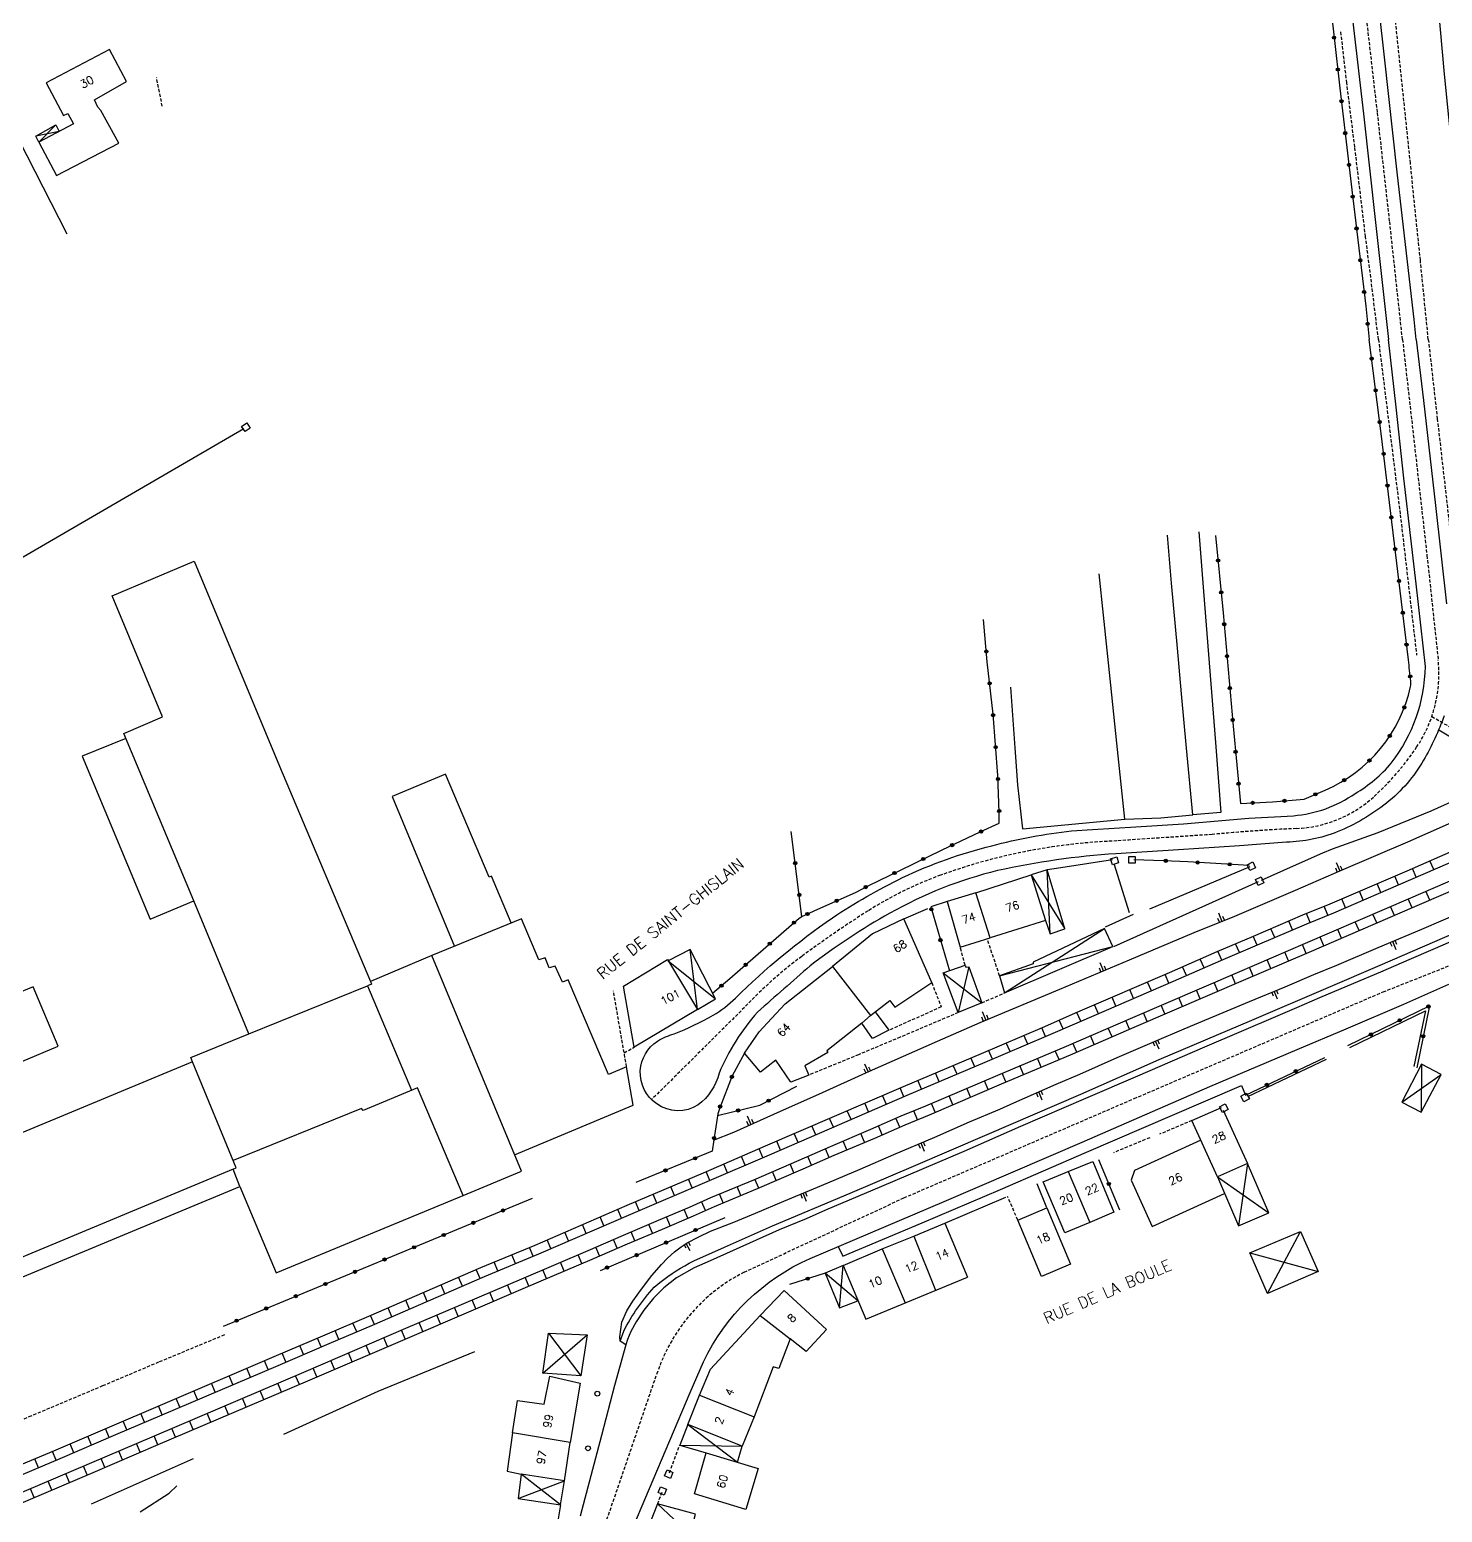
# Model space of a CAD drawing. Header units: millimetres. Extents: x 109000 to 110000, y 124999 to 126000.
# Drawn here: x 109647.5 to 109868.1, y 125316.8 to 125548.4 of the extents above; entities that cross this region are included whole.
import ezdxf
from ezdxf.enums import TextEntityAlignment as Align

# ---------------------------------------------------------------- set-up
doc = ezdxf.new("R2010")
doc.units = ezdxf.units.MM
doc.linetypes.add('DASHED', pattern=[0.75, 0.5, -0.25])
doc.layers.get('0').update_dxf_attribs({"linetype": 'CONTINUOUS'})
for name, color, linetype in [('W0001', 6, 'DASHED'), ('W0008', 7, 'CONTINUOUS'), ('W0100', 7, 'CONTINUOUS'), ('W0112', 1, 'DASHED'), ('W0211', 2, 'CONTINUOUS'), ('W0310', 3, 'CONTINUOUS'), ('W0322', 7, 'CONTINUOUS'), ('W0420', 7, 'CONTINUOUS'), ('W0700', 7, 'CONTINUOUS'), ('W0989', 7, 'CONTINUOUS'), ('W0991', 7, 'CONTINUOUS')]:
    doc.layers.add(name, color=color, linetype=linetype)
doc.styles.get("Standard").update_dxf_attribs({"font": 'romans.shx', "width": 0.85})

# ---------------------------------------------------------------- blocks, each defined once
blk = doc.blocks.new('t112o')
at = {"color": 0, "linetype": 'Continuous'}
for p, q in [((-0.5, 0.5), (0.5, 0.5)), ((-0.5, -0.5), (-0.5, 0.5)), ((0.5, 0.5), (0.5, -0.5)), ((0.5, -0.5), (-0.5, -0.5))]:
    blk.add_line(p, q, dxfattribs=at)
blk = doc.blocks.new('t322o')
at = {"color": 0, "linetype": 'Continuous'}
for radius in [0.25, 0.15]:
    blk.add_circle((0, 0), radius, dxfattribs=at)

msp = doc.modelspace()

# ---------------------------------------------------------------- linework, layer by layer
at = {"layer": 'W0001'}
for points in [[(109861.85, 125500), (109859.84, 125518.49), (109857.93, 125535.5), (109855.05, 125560.61), (109852.49, 125582.65), (109852.12, 125586.08), (109849.76, 125606.35), (109848.67, 125615.94), (109847.69, 125624.47), (109847.4, 125626.62), (109846.14, 125634.41), (109843.58, 125643.72), (109839.38, 125652.93), (109834.33, 125662.59)], [(109866.44, 125441.14), (109884.97, 125430.23)]]:
    msp.add_lwpolyline(points, dxfattribs=at)
for points in [[(109861.85, 125500), (109865.67, 125466.26), (109867.42, 125449.97, -0.176453), (109864.05, 125436.32, -0.06021), (109857.42, 125428.64, -0.175243), (109845.29, 125423.63, 0.012853), (109832.14, 125422.7, 0.000825), (109817.27, 125421.7, 0.036751), (109803.75, 125420.18, 0.040973), (109789.73, 125416.34, 0.054211), (109778.41, 125410.77, 0.018166), (109768.06, 125403.66, 0.044965), (109759.13, 125395.7), (109744.63, 125381.3)], [(109723.65, 125250), (109727.23, 125274.93), (109730.42, 125292.53), (109737.41, 125315.01), (109745.57, 125338.83, -0.195615), (109759.07, 125354.34), (109784.02, 125365.96), (109819.97, 125381.46), (109858.82, 125398.12), (109880.15, 125406.55), (109909.85, 125415.82), (109918.44, 125421.59, -0.06369), (109931.96, 125428.35, -0.022792), (109947.07, 125434.42, -0.063564), (109962.37, 125438.23, -0.045389), (109978.41, 125438.74, -0.034559), (109989.25, 125437.23), (110000, 125435.25)]]:
    msp.add_lwpolyline(points, format="xyb", dxfattribs=at)
at = {"layer": 'W0008'}
for points in [[(109864, 125500), (109863.69, 125503.11), (109861.08, 125525.66), (109858.98, 125544.53), (109855.56, 125575.26), (109852.16, 125605.76), (109850.44, 125621.55), (109849.6, 125627.26), (109849.06, 125630.82), (109848.24, 125635.45), (109847.68, 125638.15), (109846.91, 125641.96), (109846.29, 125644.4), (109845.36, 125647.56), (109844.51, 125649.82), (109843.35, 125652.38), (109842.06, 125655.01), (109841.26, 125657.01), (109841.01, 125658.05, -0.291508), (109843.19, 125663.44)], [(109829.16, 125655.55, -0.18115), (109834.65, 125653.64), (109835.3, 125652.7), (109837.04, 125649.71), (109838.37, 125647.24), (109839.94, 125644.26), (109841.26, 125641.39), (109841.98, 125639.56), (109843.27, 125636.09), (109843.96, 125633.31), (109844.56, 125630.65), (109845.13, 125626.99), (109845.51, 125624.2), (109846.49, 125615.69), (109847.57, 125606.1), (109849.94, 125585.84), (109850.3, 125582.41), (109852.86, 125560.36), (109855.74, 125535.25), (109857.65, 125518.25), (109859.69, 125500)], [(109868.36, 125441.25, -0.045201), (109865.14, 125434.3, -0.09454), (109859.36, 125427.61, -0.069512), (109851.65, 125423.09, -0.085873), (109843.76, 125421.5), (109836.42, 125420.92), (109826.87, 125420.32), (109817.12, 125419.69, 0.037794), (109798.61, 125417.06, 0.067967), (109781.82, 125410.4, 0.038405), (109769.39, 125402.18, 0.004075), (109761.16, 125394.96, 0.080461), (109755.15, 125385.43, -0.17436), (109751.88, 125380.47, -0.304248), (109745.44, 125380.63, -0.25921), (109742.85, 125385.8, -0.23744), (109745.55, 125390.44, -0.054189), (109748.14, 125391.59, 0.039199), (109754.22, 125394.46, 0.059945), (109757.73, 125397.15, -0.043598), (109772.86, 125409.7, -0.030231), (109783.8, 125415.98, -0.049875), (109797.73, 125420.94, -0.036693), (109810.19, 125423.25), (109813.46, 125423.46), (109820.21, 125423.89), (109827.67, 125424.37), (109837.84, 125425.24), (109844.81, 125425.63, 0.133157), (109854.47, 125429.11, 0.087091), (109860.1, 125433.85, 0.16277), (109865.42, 125448.93), (109863.98, 125461.86), (109862.07, 125478.35), (109860.84, 125489.42), (109859.69, 125500)], [(109740.59, 125342.99), (109739.7, 125343.59), (109740.27, 125345.13, -0.065952), (109745.03, 125352), (109745.93, 125352.73, -0.051384), (109751.2, 125356.11), (109756.02, 125358.25), (109763.51, 125361.57), (109775.63, 125366.71), (109785.5, 125370.92), (109797, 125375.85), (109811.62, 125382.15), (109823.88, 125387.54), (109838.33, 125393.72), (109850.24, 125398.78), (109858.38, 125402.27), (109877, 125410.38)], [(109741.12, 125313.05), (109750.65, 125335.55), (109752.72, 125340.37, -0.177758), (109769.36, 125356.5), (109790.32, 125365.4), (109811.86, 125374.66), (109831.79, 125383.34), (109845.41, 125389.12), (109853.03, 125392.37), (109862.05, 125396.2), (109869.09, 125399.31)]]:
    msp.add_lwpolyline(points, format="xyb", dxfattribs=at)
for points in [[(109864, 125500), (109865.11, 125490.49), (109866.98, 125474.09), (109868.71, 125458.73)], [(109867.51, 125439.06), (109878.48, 125432.42), (109878.04, 125431.85), (109874.91, 125430.27), (109870.91, 125428.44), (109866.27, 125426.33), (109857.98, 125422.96), (109850.86, 125420.43), (109849.35, 125419.77), (109844.79, 125417.74), (109839.77, 125415.52)], [(109838.02, 125417.63), (109822.36, 125411.04)], [(109869.34, 125405.94), (109866.61, 125404.73), (109862.82, 125403.12), (109858.4, 125401.21), (109854.19, 125399.45), (109848.89, 125397.19), (109845.32, 125395.65), (109842.38, 125394.37), (109830.96, 125389.51), (109820.49, 125384.96), (109812.36, 125381.45), (109802.22, 125377.12), (109793.35, 125373.19), (109780.53, 125367.71), (109771.78, 125364.04), (109768.77, 125362.69), (109764.55, 125360.94), (109753.74, 125356.14), (109751.27, 125355.03), (109748.52, 125353.49), (109746.54, 125351.91), (109744.94, 125350.28), (109743.41, 125348.4), (109742.22, 125346.59), (109741.4, 125345.09), (109740.87, 125343.84), (109740.59, 125342.99), (109738.84, 125336.66), (109736.82, 125328.87), (109735.12, 125322.54), (109733.45, 125316.23)], [(109773.76, 125358.37), (109774.49, 125356.87), (109786.88, 125362.05), (109799.07, 125367.27), (109812.51, 125373.07), (109825.95, 125378.85), (109836.71, 125383.51), (109837.35, 125382.01)]]:
    msp.add_lwpolyline(points, dxfattribs=at)
at = {"layer": 'W0100'}
for points in [[(109660.01, 125545.29), (109650.13, 125540.09), (109652.79, 125534.95), (109653.5, 125535.3), (109654.39, 125533.65), (109648.95, 125530.81), (109651.73, 125525.61), (109661.43, 125530.63), (109658.65, 125535.77), (109658.18, 125536.25), (109657.64, 125537.43), (109662.67, 125540.27), (109660.01, 125545.29)], [(109648.95, 125530.81), (109648.49, 125531.76), (109651.59, 125533.49), (109652.13, 125532.47), (109648.49, 125531.76)], [(109651.59, 125533.49), (109648.95, 125530.81)], [(109681.74, 125391.59), (109673.17, 125412.33), (109662.24, 125438.48), (109668.26, 125441.06), (109660.4, 125459.96), (109673.23, 125465.39), (109686.55, 125433.35), (109700.72, 125399.74)], [(109662.56, 125437.71), (109655.72, 125434.93), (109666.33, 125409.49), (109673.16, 125412.35)], [(109722.72, 125408.88), (109719.64, 125416.2), (109719.26, 125416.04), (109712.43, 125432.11), (109704.14, 125428.65), (109713.86, 125405.23)], [(109795.24, 125413.61), (109803.87, 125416.41), (109806.14, 125409.28), (109797.46, 125406.58)], [(109806.14, 125409.28), (109806.83, 125407.21), (109809.15, 125407.95), (109806.4, 125417.2), (109803.87, 125416.41), (109809.15, 125407.95)], [(109806.83, 125407.21), (109806.4, 125417.2)], [(109790.75, 125412.23), (109792.81, 125405.1), (109797.46, 125406.58), (109795.24, 125413.61), (109790.75, 125412.23)], [(109723.23, 125372.7), (109741.76, 125380.44), (109740.72, 125386.42), (109737.91, 125385.23), (109731.6, 125400), (109730.73, 125399.64), (109729.59, 125402.15), (109728.64, 125401.86), (109727.99, 125403.43), (109727.01, 125403.12), (109724.29, 125409.52), (109710.33, 125403.78)], [(109739.7, 125343.59), (109739.66, 125344.23), (109739.96, 125346.54), (109740.74, 125348.3), (109741.71, 125349.84), (109743.05, 125351.71), (109744.65, 125353.81), (109746.17, 125355.55), (109747.12, 125356.52), (109748.21, 125357.51), (109749.24, 125358.3), (109750.2, 125358.93), (109752.01, 125359.88), (109753.83, 125360.73), (109757.48, 125362.16), (109760.83, 125363.57), (109765.25, 125365.42), (109771.14, 125367.88), (109777.18, 125370.45), (109782.43, 125372.71), (109788.82, 125375.41), (109794.27, 125377.83), (109798.97, 125379.79), (109801.19, 125380.82), (109807.8, 125383.71), (109811.49, 125385.26), (109817.28, 125387.85), (109820.93, 125389.46), (109823.15, 125390.38), (109827.78, 125392.36), (109831.6, 125393.94), (109837.97, 125396.6), (109843.51, 125398.93), (109848, 125400.83), (109851.61, 125402.29), (109858.06, 125405.03), (109864.87, 125407.93), (109871.65, 125410.81)], [(109784.02, 125409.54), (109779.12, 125407.18), (109772.84, 125402.11), (109778.78, 125394.44), (109781.83, 125396.75), (109782.58, 125395.71), (109788.35, 125399.57), (109784.02, 125409.54)], [(109799.74, 125397.99), (109816.64, 125405.21), (109815.32, 125408.02), (109804.21, 125402.75), (109804.21, 125402.52), (109798.94, 125400.63), (109799.74, 125397.99), (109815.32, 125408.02)], [(109751.78, 125395.39), (109754.61, 125397.01), (109750.64, 125404.76), (109747.23, 125402.96), (109754.61, 125397.01)], [(109751.78, 125395.39), (109750.64, 125404.76)], [(109798.94, 125400.63), (109816.64, 125405.21)], [(109715.2, 125366.3), (109724.3, 125370.11), (109710.33, 125403.78), (109700.72, 125399.74), (109700.87, 125399.33), (109700.29, 125399.07)], [(109741.91, 125389.5), (109740.23, 125398.99), (109747.09, 125403.2), (109751.78, 125395.39), (109741.91, 125389.5)], [(109778.78, 125394.44), (109777.44, 125393.22), (109771.98, 125388.93), (109772.14, 125388.64), (109768.54, 125386.55), (109769.17, 125385.13), (109766.36, 125384.02), (109764.03, 125387.46), (109761.61, 125385.61), (109759.12, 125388.56), (109761.4, 125391.89), (109763.32, 125393.95), (109765.47, 125396.27), (109772.84, 125402.11)], [(109790.15, 125401.07), (109793.57, 125402.28), (109793.7, 125401.97), (109794.16, 125402.02), (109796.19, 125396.4), (109792.49, 125394.88), (109790.15, 125401.07), (109796.19, 125396.4)], [(109794.16, 125402.02), (109792.49, 125394.88)], [(109640.57, 125384.83), (109651.97, 125389.62), (109648.07, 125398.93), (109620.07, 125387.36), (109623.96, 125377.93)], [(109672.93, 125387.22), (109672.7, 125387.88), (109681.74, 125391.59), (109700.29, 125399.07), (109707.13, 125382.75)], [(109779.5, 125394.99), (109781.67, 125392.12), (109779.13, 125390.85), (109777.44, 125393.22)], [(109680.33, 125367.75), (109679.29, 125370.44), (109679.78, 125370.65), (109672.93, 125387.22), (109592.73, 125353.81), (109600.77, 125334.63), (109680.33, 125367.75)], [(109864.82, 125386.84), (109861.75, 125380.92), (109864.79, 125379.34), (109867.88, 125385.23), (109864.82, 125386.84), (109864.79, 125379.34)], [(109861.75, 125380.92), (109867.88, 125385.23)], [(109680.33, 125367.75), (109686.01, 125354.24), (109715.2, 125366.3), (109708.09, 125383.15), (109699.57, 125379.6), (109699.32, 125379.93), (109679.31, 125371.77)], [(109833.85, 125379.63), (109837.66, 125371.31), (109832.96, 125369.23), (109828.97, 125378.03), (109833.61, 125380.06)], [(109830.36, 125374.97), (109820.03, 125370.22), (109819.5, 125368.73), (109822.76, 125361.51), (109834.06, 125366.64)], [(109679.29, 125370.44), (109599.67, 125337.23)], [(109805.73, 125368.44), (109809.63, 125370.08), (109813.02, 125362.09), (109809.12, 125360.5), (109805.73, 125368.44)], [(109809.63, 125370.08), (109813.53, 125371.66), (109816.81, 125363.72), (109813.02, 125362.09)], [(109832.96, 125369.23), (109836.23, 125361.6), (109841, 125363.62), (109837.66, 125371.31), (109836.23, 125361.6)], [(109832.96, 125369.23), (109841, 125363.62)], [(109801.78, 125362.49), (109806.35, 125364.39), (109810.04, 125355.58), (109805.48, 125353.68), (109801.78, 125362.49)], [(109785.55, 125359.97), (109790.4, 125362.01)], [(109790.4, 125362.01), (109793.94, 125353.59)], [(109838.03, 125357.39), (109845.94, 125360.7), (109848.71, 125354.46), (109840.8, 125351.02), (109838.03, 125357.39), (109848.71, 125354.46)], [(109840.8, 125351.02), (109845.94, 125360.7)], [(109774.51, 125355.37), (109780.64, 125357.98)], [(109780.64, 125357.98), (109785.55, 125359.97)], [(109780.64, 125357.98), (109784.22, 125349.55)], [(109785.55, 125359.97), (109788.97, 125351.53)], [(109774.51, 125355.37), (109771.7, 125354.2), (109773.95, 125348.79), (109776.84, 125349.89), (109771.7, 125354.2)], [(109773.95, 125348.79), (109774.51, 125355.37)], [(109774.51, 125355.37), (109778.07, 125346.99)], [(109778.07, 125346.99), (109793.94, 125353.59)], [(109761.58, 125347.58), (109765.33, 125351.5), (109771.94, 125345.4), (109768.75, 125341.99), (109766.23, 125343.95)], [(109752.1, 125335.12), (109753.8, 125339.19), (109761.58, 125347.58), (109766.23, 125343.95), (109764.49, 125339.3), (109763.6, 125339.58), (109760.62, 125331.75)], [(109728.53, 125344.84), (109734.57, 125344.56), (109733.56, 125338.18), (109727.65, 125338.58), (109728.53, 125344.84), (109733.56, 125338.18)], [(109727.65, 125338.58), (109734.57, 125344.56)], [(109722.93, 125329.24), (109723.71, 125334.32), (109727.86, 125333.74), (109728.73, 125338.13), (109733.45, 125337.04), (109731.92, 125327.74)], [(109750.29, 125330.55), (109752.1, 125335.12), (109760.62, 125331.75), (109758.78, 125327.2)], [(109758.01, 125324.66), (109758.78, 125327.2), (109750.29, 125330.55), (109749.02, 125327.35), (109753.13, 125326.15)], [(109750.29, 125330.55), (109758.01, 125324.66)], [(109731.01, 125321.76), (109731.92, 125327.74), (109722.93, 125329.24), (109722.1, 125323.27), (109724.24, 125322.83)], [(109749.02, 125327.35), (109758.78, 125327.2)], [(109751.3, 125319.72), (109753.13, 125326.15), (109761.25, 125323.68), (109759.36, 125317.31), (109751.3, 125319.72)], [(109730.38, 125318), (109731.01, 125321.76), (109724.24, 125322.83), (109723.8, 125318.99), (109730.38, 125318), (109724.24, 125322.83)], [(109723.8, 125318.99), (109731.01, 125321.76)], [(109745.52, 125318.16), (109744.3, 125315.01), (109750.62, 125313.4), (109751.48, 125316.57), (109745.52, 125318.16), (109750.62, 125313.4)]]:
    msp.add_lwpolyline(points, dxfattribs=at)
at = {"layer": 'W0112'}
for points in [[(109865.88, 125500), (109864.64, 125512.38), (109863.08, 125527.53), (109861.99, 125537.97), (109860.34, 125553.94), (109859.84, 125558.26), (109856.68, 125587.96), (109854.63, 125608.46), (109852.59, 125628.06), (109850.64, 125645.47), (109849.72, 125650.48), (109848.61, 125655.72)], [(109858.09, 125500), (109856.9, 125509.71), (109856.08, 125516.03), (109854.4, 125530.05), (109853.15, 125540.07), (109852.22, 125548.16)], [(109668.23, 125536.42), (109667.34, 125540.92)], [(109858.09, 125500), (109858.73, 125494.85), (109861.5, 125472.64), (109864.05, 125450.7)], [(109865.88, 125500), (109867.28, 125487.62), (109869.81, 125465.43), (109871.57, 125450.78)], [(109793.57, 125402.28), (109792.81, 125405.1)], [(109798.94, 125400.63), (109797.02, 125406.44)], [(109740.72, 125386.42), (109738.66, 125398.27)], [(109788.35, 125399.57), (109789.84, 125395.77), (109781.67, 125392.12)], [(109796.19, 125396.4), (109799.74, 125397.99)], [(109792.49, 125394.88), (109783.44, 125391.05), (109776.92, 125388.31), (109772.64, 125386.55), (109769.17, 125385.13)], [(109740.34, 125388.6), (109741.91, 125389.5)], [(109828.97, 125378.03), (109823.93, 125375.9)], [(109822.39, 125375.34), (109816.73, 125373.01)], [(109801.78, 125362.49), (109800.2, 125366.18)], [(109500, 125268.79), (109518.27, 125276.97), (109541.02, 125286.85), (109556.13, 125293.42), (109570.53, 125299.71), (109591.18, 125308.3), (109602.15, 125312.9), (109630.01, 125324.61), (109647.45, 125331.79), (109658.97, 125336.64), (109667.82, 125340.39), (109678.17, 125344.68)], [(109747.4, 125323.04), (109749.02, 125327.35)], [(109746.21, 125319.97), (109745.52, 125318.16)]]:
    msp.add_lwpolyline(points, dxfattribs=at)
at = {"layer": 'W0211'}
for p, q in [((109851.47, 125418.33), (109852.05, 125417.01)), ((109851.38, 125417.5), (109851.66, 125416.84)), ((109852.14, 125417.83), (109852.43, 125417.17)), ((109832.99, 125409.64), (109833.26, 125408.97)), ((109833.1, 125410.48), (109833.65, 125409.13)), ((109833.77, 125409.96), (109834.04, 125409.28)), ((109860.22, 125405.19), (109859.95, 125405.83)), ((109860.86, 125404.71), (109860.32, 125405.99)), ((109860.96, 125405.5), (109860.68, 125406.14)), ((109814.59, 125402.71), (109815.15, 125401.38)), ((109815.25, 125402.21), (109815.53, 125401.54)), ((109814.49, 125401.88), (109814.77, 125401.22)), ((109841.73, 125397.45), (109841.46, 125398.07)), ((109842.35, 125396.97), (109841.82, 125398.22)), ((109842.44, 125397.75), (109842.18, 125398.37)), ((109796.24, 125395.05), (109796.8, 125393.72)), ((109796.14, 125394.23), (109796.41, 125393.56)), ((109796.91, 125394.55), (109797.18, 125393.88)), ((109823.85, 125389.15), (109823.3, 125390.44)), ((109823.94, 125389.96), (109823.67, 125390.6)), ((109823.2, 125389.64), (109822.93, 125390.28)), ((109777.77, 125386.1), (109778.05, 125385.46)), ((109777.85, 125386.9), (109778.42, 125385.63)), ((109778.5, 125386.43), (109778.79, 125385.79)), ((109804.97, 125381.7), (109804.69, 125382.35)), ((109805.62, 125381.22), (109805.06, 125382.51)), ((109805.71, 125382.03), (109805.43, 125382.67)), ((109759.54, 125378.76), (109760.14, 125377.42)), ((109759.45, 125377.92), (109759.75, 125377.25)), ((109760.23, 125378.27), (109760.53, 125377.59)), ((109786.58, 125373.69), (109786.31, 125374.35)), ((109787.24, 125373.19), (109786.69, 125374.51)), ((109787.34, 125374.01), (109787.06, 125374.67)), ((109768.17, 125365.88), (109767.9, 125366.53)), ((109768.81, 125365.39), (109768.27, 125366.68)), ((109768.92, 125366.19), (109768.64, 125366.84)), ((109750.01, 125358.08), (109749.71, 125358.67)), ((109750.66, 125357.68), (109750.04, 125358.84)), ((109750.69, 125358.44), (109750.38, 125359.02))]:
    msp.add_line(p, q, dxfattribs=at)
for points in [[(109855.17, 125667.51), (109855.65, 125665.21), (109856.41, 125661.81), (109857.24, 125657.03), (109857.61, 125654.77), (109857.98, 125652.7), (109858.51, 125647.08), (109858.85, 125643.91), (109859.19, 125640.56), (109859.3, 125639.51), (109860.44, 125628.21), (109861.54, 125617.97), (109861.81, 125615.31), (109862.36, 125609.52), (109862.93, 125603.7), (109863.79, 125593.65), (109864.1, 125589.4), (109865.1, 125578.49), (109865.61, 125571.93), (109866.51, 125562.01), (109867.16, 125554.86), (109868.33, 125541.41), (109870.45, 125520.76)], [(109818.49, 125425.09), (109824.13, 125425.29), (109829.11, 125425.77), (109828.12, 125436.17), (109827.33, 125444.65), (109826.73, 125451.81), (109825.77, 125461.97), (109825.16, 125469.44)], [(109830.06, 125469.98), (109830.94, 125458.68), (109832.67, 125437.05), (109833.49, 125426.13), (109829.11, 125425.77)], [(109800.64, 125445.73), (109801.34, 125436.23), (109801.77, 125430.46), (109802.55, 125423.59), (109818.49, 125425.09), (109817.26, 125436.97), (109816.34, 125446.02), (109815.18, 125456.97), (109814.49, 125463.41)], [(109754.31, 125374.95), (109757.45, 125376.22), (109764.75, 125379.48), (109770.72, 125382.16), (109778.63, 125385.72), (109789.24, 125390.45), (109795.91, 125393.35), (109808.38, 125398.53), (109819.23, 125403.1), (109829.33, 125407.37), (109835.65, 125409.94), (109845.15, 125414.02), (109852.33, 125417.13), (109862.68, 125421.53), (109872.68, 125425.96), (109878.27, 125428.07), (109880.75, 125428.53), (109883.01, 125429.31)], [(109657.19, 125318.17), (109673.1, 125325.23)], [(109664.79, 125316.92), (109669.29, 125319.82), (109670.53, 125320.97)]]:
    msp.add_lwpolyline(points, dxfattribs=at)
at = {"layer": 'W0310'}
for points in [[(109639.55, 125543.39), (109653.32, 125516.51)], [(109571.74, 125422.35), (109576.82, 125425.58), (109680.96, 125486.12)], [(109816.58, 125418.76), (109812.9, 125418.16), (109807.81, 125417.39), (109806.4, 125417.2)], [(109819.24, 125410.44), (109816.84, 125418.13)], [(109839.32, 125415.31), (109816.74, 125405.14)], [(109784.02, 125409.54), (109787.77, 125411.16)], [(109815.49, 125408.29), (109819.84, 125410.24)], [(109853.65, 125389.44), (109865.46, 125395.17), (109863.64, 125386.46)], [(109837.72, 125381.8), (109849.96, 125387.64)], [(109806.35, 125364.39), (109804.81, 125368.13)], [(109790.4, 125362.01), (109799.92, 125366.04)], [(109687.22, 125329.04), (109701.96, 125335.75), (109717.01, 125341.96)]]:
    msp.add_lwpolyline(points, dxfattribs=at)
at = {"layer": 'W0322'}
for points in [[(109815.82, 125643.84), (109826.62, 125650.01), (109832.64, 125653.15), (109834.47, 125648.77), (109835.58, 125646.16), (109837.15, 125643.09), (109839.05, 125639.04), (109840.29, 125635.45), (109841.07, 125632.25), (109841.86, 125627.55), (109842.73, 125620.33), (109843.45, 125614.01), (109845.33, 125598.47), (109846.69, 125585.79), (109847.64, 125578.25), (109849.46, 125562.04), (109851.16, 125547.14), (109852.09, 125539.23), (109853.95, 125523.34), (109854.9, 125515.55), (109856.12, 125505.19), (109856.65, 125500)], [(109768.1, 125409.89), (109770.59, 125411.06), (109776.44, 125413.64), (109778.52, 125414.72), (109783.38, 125417.1), (109790.01, 125420.32), (109795.93, 125423.1), (109798.88, 125424.46), (109798.9, 125426.21), (109798.68, 125431.91), (109797.93, 125441.48), (109797.03, 125449.68), (109796.44, 125456.25)], [(109754.15, 125397.91), (109756.86, 125400.23), (109767.65, 125409.62), (109768.1, 125409.89), (109766.43, 125423.19)], [(109837.91, 125417.86), (109828.36, 125418.42), (109824.56, 125418.61), (109819.89, 125418.74)], [(109790.75, 125412.23), (109788.19, 125411.4), (109791.11, 125401.41)], [(109853.34, 125389.75), (109866.05, 125395.92), (109864.09, 125386.28)], [(109759.12, 125388.56), (109757.21, 125384.99), (109755.25, 125380.04), (109754.96, 125379.06), (109754.32, 125375.02), (109754.09, 125373.24), (109742.15, 125368.34)], [(109837.35, 125382.01), (109849.7, 125387.89)], [(109754.92, 125378.83), (109761.53, 125380.44), (109767.31, 125383.42)], [(109814.4, 125371.97), (109817.68, 125364.08)], [(109677.79, 125345.93), (109726.05, 125365.89)], [(109736.66, 125354.63), (109756.09, 125362.89)], [(109771.7, 125354.2), (109766.14, 125352.44)], [(109730.38, 125318), (109729.36, 125311.78)]]:
    msp.add_lwpolyline(points, dxfattribs=at)
msp.add_lwpolyline([(109832.68, 125469.39), (109833.86, 125457.33), (109835.41, 125439.64), (109836.55, 125427.54), (109841.56, 125427.79), (109846.5, 125428.21), (109849.79, 125429.63, 0.241465), (109863.11, 125445.8, 0.082015), (109863.15, 125446.62, -0.001225), (109862.78, 125449.98), (109860.41, 125469.78), (109858.52, 125485.31), (109856.65, 125500)], format="xyb", dxfattribs=at)
at = {"layer": 'W0420', "color": 0}
for centre in [(109736.15, 125335.38), (109734.7, 125326.85)]:
    msp.add_circle(centre, 0.375, dxfattribs=at)
at = {"layer": 'W0700', "color": 0}
for p, q in [((109866.74, 125417.21), (109866.14, 125418.59)), ((109861.23, 125414.83), (109860.64, 125416.21)), ((109863.99, 125416.02), (109863.39, 125417.39)), ((109855.72, 125412.46), (109855.13, 125413.84)), ((109858.48, 125413.64), (109857.89, 125415.02)), ((109866.1, 125412.45), (109865.5, 125413.83)), ((109850.2, 125410.11), (109849.63, 125411.49)), ((109852.97, 125411.27), (109852.37, 125412.65)), ((109860.59, 125410.07), (109859.99, 125411.45)), ((109863.34, 125411.26), (109862.75, 125412.64)), ((109844.67, 125407.79), (109844.08, 125409.17)), ((109847.43, 125408.97), (109846.86, 125410.35)), ((109855.08, 125407.7), (109854.48, 125409.07)), ((109857.83, 125408.88), (109857.24, 125410.26)), ((109839.15, 125405.43), (109838.56, 125406.81)), ((109841.91, 125406.61), (109841.32, 125407.99)), ((109849.57, 125405.32), (109848.98, 125406.69)), ((109852.32, 125406.51), (109851.73, 125407.88)), ((109833.63, 125403.08), (109833.04, 125404.46)), ((109836.39, 125404.26), (109835.8, 125405.64)), ((109844.06, 125402.95), (109843.47, 125404.32)), ((109846.82, 125404.13), (109846.22, 125405.51)), ((109828.14, 125400.66), (109827.53, 125402.04)), ((109830.88, 125401.87), (109830.28, 125403.25)), ((109838.54, 125400.58), (109837.95, 125401.96)), ((109841.3, 125401.76), (109840.71, 125403.14)), ((109822.64, 125398.27), (109822.04, 125399.65)), ((109825.39, 125399.46), (109824.8, 125400.84)), ((109833.03, 125398.22), (109832.44, 125399.59)), ((109835.79, 125399.4), (109835.2, 125400.78)), ((109817.12, 125395.9), (109816.53, 125397.28)), ((109819.88, 125397.09), (109819.29, 125398.47)), ((109830.27, 125397.03), (109829.68, 125398.41)), ((109814.37, 125394.71), (109813.78, 125396.09)), ((109824.76, 125394.67), (109824.17, 125396.04)), ((109827.52, 125395.85), (109826.93, 125397.23)), ((109808.86, 125392.34), (109808.27, 125393.72)), ((109811.61, 125393.53), (109811.02, 125394.9)), ((109819.25, 125392.3), (109818.65, 125393.67)), ((109822, 125393.48), (109821.41, 125394.86)), ((109803.35, 125389.97), (109802.76, 125391.35)), ((109806.1, 125391.15), (109805.52, 125392.53)), ((109813.74, 125389.91), (109813.15, 125391.29)), ((109816.5, 125391.1), (109815.9, 125392.48)), ((109797.83, 125387.62), (109797.24, 125389)), ((109800.59, 125388.79), (109800, 125390.17)), ((109808.23, 125387.54), (109807.65, 125388.93)), ((109810.99, 125388.72), (109810.39, 125390.1)), ((109792.31, 125385.27), (109791.72, 125386.65)), ((109795.07, 125386.44), (109794.48, 125387.82)), ((109802.7, 125385.21), (109802.12, 125386.6)), ((109805.46, 125386.38), (109804.88, 125387.76)), ((109786.78, 125382.93), (109786.2, 125384.31)), ((109789.54, 125384.1), (109788.96, 125385.48)), ((109797.18, 125382.87), (109796.59, 125384.25)), ((109799.94, 125384.05), (109799.35, 125385.43)), ((109781.27, 125380.56), (109780.67, 125381.94)), ((109784.02, 125381.75), (109783.43, 125383.13)), ((109791.66, 125380.5), (109791.07, 125381.88)), ((109794.42, 125381.69), (109793.83, 125383.06)), ((109775.76, 125378.18), (109775.16, 125379.56)), ((109778.51, 125379.37), (109777.92, 125380.75)), ((109786.14, 125378.16), (109785.57, 125379.55)), ((109788.91, 125379.32), (109788.32, 125380.7)), ((109770.25, 125375.81), (109769.66, 125377.18)), ((109773, 125377), (109772.41, 125378.37)), ((109780.62, 125375.81), (109780.02, 125377.19)), ((109783.37, 125377.01), (109782.77, 125378.38)), ((109764.74, 125373.43), (109764.15, 125374.81)), ((109767.5, 125374.62), (109766.9, 125376)), ((109775.11, 125373.44), (109774.52, 125374.82)), ((109777.86, 125374.63), (109777.27, 125376)), ((109759.23, 125371.05), (109758.64, 125372.43)), ((109761.99, 125372.24), (109761.39, 125373.62)), ((109769.6, 125371.06), (109769, 125372.44)), ((109772.35, 125372.26), (109771.76, 125373.63)), ((109753.72, 125368.68), (109753.13, 125370.05)), ((109756.48, 125369.86), (109755.88, 125371.24)), ((109764.09, 125368.68), (109763.5, 125370.06)), ((109766.85, 125369.87), (109766.25, 125371.25)), ((109748.2, 125366.32), (109747.62, 125367.7)), ((109750.96, 125367.5), (109750.38, 125368.88)), ((109758.57, 125366.34), (109757.99, 125367.73)), ((109761.34, 125367.49), (109760.74, 125368.87)), ((109742.68, 125363.97), (109742.1, 125365.35)), ((109745.44, 125365.14), (109744.86, 125366.52)), ((109753.04, 125364), (109752.43, 125365.37)), ((109755.8, 125365.19), (109755.22, 125366.57)), ((109737.17, 125361.6), (109736.58, 125362.97)), ((109739.93, 125362.78), (109739.33, 125364.16)), ((109747.54, 125361.6), (109746.95, 125362.98)), ((109750.3, 125362.79), (109749.71, 125364.16)), ((109731.67, 125359.22), (109731.07, 125360.59)), ((109734.42, 125360.41), (109733.83, 125361.78)), ((109742.02, 125359.26), (109741.44, 125360.64)), ((109744.78, 125360.42), (109744.2, 125361.81)), ((109726.15, 125356.85), (109725.58, 125358.23)), ((109728.91, 125358.03), (109728.32, 125359.4)), ((109736.51, 125356.88), (109735.91, 125358.26)), ((109739.26, 125358.08), (109738.67, 125359.45)), ((109720.61, 125354.55), (109720.04, 125355.93)), ((109723.38, 125355.7), (109722.81, 125357.08)), ((109730.99, 125354.53), (109730.41, 125355.91)), ((109733.75, 125355.7), (109733.17, 125357.08)), ((109715.1, 125352.19), (109714.5, 125353.56)), ((109717.85, 125353.38), (109717.25, 125354.76)), ((109725.47, 125352.18), (109724.88, 125353.56)), ((109728.23, 125353.35), (109727.65, 125354.73)), ((109709.59, 125349.79), (109709, 125351.17)), ((109712.35, 125350.99), (109711.75, 125352.36)), ((109719.95, 125349.82), (109719.36, 125351.2)), ((109722.71, 125351), (109722.12, 125352.38)), ((109704.09, 125347.4), (109703.49, 125348.77)), ((109706.84, 125348.59), (109706.25, 125349.97)), ((109714.44, 125347.46), (109713.85, 125348.84)), ((109717.2, 125348.64), (109716.61, 125350.02)), ((109698.58, 125345.03), (109698, 125346.41)), ((109701.34, 125346.2), (109700.74, 125347.57)), ((109708.92, 125345.1), (109708.33, 125346.48)), ((109711.68, 125346.28), (109711.09, 125347.66)), ((109693.06, 125342.69), (109692.47, 125344.07)), ((109695.82, 125343.86), (109695.23, 125345.24)), ((109703.41, 125342.73), (109702.82, 125344.11)), ((109706.16, 125343.92), (109705.57, 125345.29)), ((109687.54, 125340.33), (109686.95, 125341.71)), ((109690.3, 125341.51), (109689.71, 125342.89)), ((109697.9, 125340.36), (109697.3, 125341.74)), ((109700.65, 125341.55), (109700.06, 125342.92)), ((109684.78, 125339.15), (109684.19, 125340.53)), ((109695.14, 125339.18), (109694.55, 125340.55)), ((109679.26, 125336.8), (109678.67, 125338.18)), ((109682.02, 125337.98), (109681.43, 125339.36)), ((109689.63, 125336.81), (109689.04, 125338.19)), ((109692.38, 125337.99), (109691.79, 125339.37)), ((109673.74, 125334.45), (109673.15, 125335.82)), ((109676.5, 125335.62), (109675.91, 125337)), ((109684.11, 125334.46), (109683.52, 125335.84)), ((109686.87, 125335.64), (109686.28, 125337.02)), ((109668.22, 125332.09), (109667.63, 125333.47)), ((109670.98, 125333.27), (109670.39, 125334.65)), ((109678.59, 125332.11), (109678, 125333.49)), ((109681.35, 125333.28), (109680.76, 125334.67)), ((109662.71, 125329.73), (109662.12, 125331.11)), ((109665.46, 125330.91), (109664.87, 125332.29)), ((109673.07, 125329.76), (109672.48, 125331.14)), ((109675.83, 125330.93), (109675.24, 125332.31)), ((109657.2, 125327.35), (109656.6, 125328.73)), ((109659.95, 125328.54), (109659.36, 125329.92)), ((109667.54, 125327.41), (109666.95, 125328.79)), ((109670.3, 125328.58), (109669.72, 125329.96)), ((109651.69, 125324.98), (109651.11, 125326.36)), ((109654.44, 125326.16), (109653.85, 125327.54)), ((109662.03, 125325.04), (109661.44, 125326.42)), ((109664.79, 125326.23), (109664.2, 125327.6)), ((109648.92, 125323.82), (109648.34, 125325.2)), ((109656.52, 125322.68), (109655.93, 125324.06)), ((109659.27, 125323.86), (109658.68, 125325.24)), ((109651, 125320.32), (109650.41, 125321.7)), ((109653.76, 125321.5), (109653.17, 125322.88)), ((109648.24, 125319.15), (109647.65, 125320.53))]:
    msp.add_line(p, q, dxfattribs=at)
at = {"layer": 'W0700'}
for points in [[(109644.59, 125323.62), (109651.69, 125326.61), (109660.4, 125330.37), (109667.6, 125333.45), (109685.71, 125341.18), (109693.67, 125344.58), (109700.48, 125347.46), (109717.96, 125355.07), (109726.44, 125358.59), (109740.81, 125364.8), (109752.73, 125369.88), (109762.43, 125374.06), (109783.95, 125383.35), (109796.1, 125388.51), (109805.64, 125392.58), (109811.18, 125394.98), (109825.5, 125401.14), (109832.92, 125404.41), (109838.6, 125406.83), (109846.31, 125410.13), (109850.54, 125411.86), (109862.57, 125417.04), (109870.65, 125420.55)], [(109645.18, 125322.24), (109652.27, 125325.23), (109660.99, 125328.99), (109668.19, 125332.08), (109686.3, 125339.8), (109694.26, 125343.2), (109701.07, 125346.08), (109718.55, 125353.69), (109727.02, 125357.21), (109741.4, 125363.42), (109753.32, 125368.5), (109763.02, 125372.69), (109784.54, 125381.97), (109796.69, 125387.13), (109806.23, 125391.2), (109811.78, 125393.6), (109826.1, 125399.77), (109833.51, 125403.03), (109839.19, 125405.45), (109846.89, 125408.74), (109851.12, 125410.48), (109863.17, 125415.66), (109871.24, 125419.17)], [(109644.28, 125319.09), (109656.87, 125324.46), (109667.01, 125328.81), (109690.35, 125338.75), (109706.26, 125345.59), (109724.35, 125353.33), (109734.73, 125357.75), (109740.25, 125360.14), (109745.72, 125362.45), (109750.54, 125364.52), (109753.86, 125366.01), (109760.56, 125368.79), (109767.67, 125371.86), (109772.54, 125373.97), (109778.85, 125376.68), (109783.61, 125378.74), (109787.45, 125380.32), (109798.67, 125385.14), (109809.41, 125389.67), (109819.74, 125394.14), (109836.08, 125401.16), (109846.69, 125405.71), (109863.16, 125412.82), (109873.98, 125417.47)], [(109644.87, 125317.71), (109657.46, 125323.08), (109667.6, 125327.43), (109690.94, 125337.37), (109706.86, 125344.21), (109724.94, 125351.95), (109735.32, 125356.37), (109740.84, 125358.76), (109746.31, 125361.07), (109751.14, 125363.15), (109754.46, 125364.63), (109761.14, 125367.41), (109768.27, 125370.49), (109773.14, 125372.6), (109779.45, 125375.3), (109784.19, 125377.36), (109788.03, 125378.94), (109799.26, 125383.76), (109810, 125388.29), (109820.34, 125392.77), (109836.67, 125399.78), (109847.28, 125404.33), (109863.75, 125411.44), (109874.57, 125416.09)]]:
    msp.add_lwpolyline(points, dxfattribs=at)

# ---------------------------------------------------------------- block references
at = {"layer": 'W0112'}
for p, rotation in [((109681.28, 125486.3), 214.5207817055078), ((109816.9, 125418.59), 17.36985979867315), ((109838.24, 125417.74), 25.26078323113501), ((109839.55, 125415.41), 25.26078323113501), ((109837.27, 125381.63), 29.02957067493876), ((109833.95, 125379.97), 29.02957067493876), ((109747.3, 125322.81), 67.47553905464258), ((109746.3, 125320.2), 67.47553905464258)]:
    msp.add_blockref('t112o', p, dxfattribs=dict(at, rotation=rotation))
msp.add_blockref('t112o', (109819.64, 125418.74), dxfattribs=at)
at = {"layer": 'W0322'}
for p, rotation in [((109851.16, 125547.13), 276.7153270010444), ((109851.75, 125542.16), 276.7153270010444), ((109852.33, 125537.2), 276.6707236164032), ((109852.91, 125532.23), 276.6707236164032), ((109853.49, 125527.27), 276.6707236164032), ((109854.08, 125522.3), 276.9338073415776), ((109854.68, 125517.34), 276.9338073415776), ((109855.27, 125512.37), 276.7133491437949), ((109855.86, 125507.41), 276.7133491437949), ((109856.42, 125502.44), 276.2177412387085), ((109857.03, 125497.02), 97.2507223715839), ((109857.66, 125492.06), 97.2507223715839), ((109858.29, 125487.1), 97.2507223715839), ((109858.9, 125482.14), 96.94946552304685), ((109859.51, 125477.17), 96.94946552304685), ((109860.11, 125472.21), 96.94946552304685), ((109860.71, 125467.25), 96.81806764209554), ((109833.06, 125465.48), 275.5847815392495), ((109861.31, 125462.28), 96.81806764209554), ((109833.55, 125460.51), 275.5847815392495), ((109861.9, 125457.32), 96.81806764209554), ((109834.02, 125455.53), 274.9961826677692), ((109796.89, 125451.27), 95.20015454265616), ((109834.45, 125450.55), 274.9961826677692), ((109862.49, 125452.35), 96.81806764209554), ((109797.4, 125446.3), 96.22038003328687), ((109863.06, 125447.39), 96.37195556272216), ((109834.89, 125445.57), 274.9961826677692), ((109797.94, 125441.33), 94.5021188438151), ((109862.13, 125442.54), 69.1749838747345), ((109835.33, 125440.59), 274.9961826677692), ((109859.86, 125438.1), 56.6979065539303), ((109798.33, 125436.34), 94.5021188438151), ((109835.79, 125435.61), 275.4099309594877), ((109856.69, 125434.25), 44.2208292331261), ((109798.7, 125431.36), 92.15403394115219), ((109836.26, 125430.63), 275.4099309594877), ((109852.75, 125431.18), 31.74375191232197), ((109838.45, 125427.64), 2.803265344899631), ((109843.44, 125427.95), 4.829079715457676), ((109848.27, 125428.97), 23.38154367920269), ((109798.89, 125426.36), 92.15403394115219), ((109796.06, 125423.16), 24.79137761936392), ((109791.54, 125421.04), 25.17666691217328), ((109767.05, 125418.23), 97.17637446570835), ((109787.03, 125418.87), 25.91632450044636), ((109824.89, 125418.6), 177.1187179311322), ((109829.88, 125418.33), 176.622076864642), ((109834.87, 125418.04), 176.622076864642), ((109782.53, 125416.68), 26.03741385278398), ((109767.68, 125413.27), 97.17637446570835), ((109778.05, 125414.48), 27.46684612546294), ((109773.52, 125412.35), 23.83389304580716), ((109788.3, 125411.01), 286.2728905830988), ((109766.85, 125408.92), 41.012366367597), ((109768.97, 125410.29), 25.15931000417891), ((109763.07, 125405.64), 41.012366367597), ((109789.71, 125406.21), 286.2728905830988), ((109759.3, 125402.36), 41.012366367597), ((109755.52, 125399.09), 40.72517166401877), ((109865.9, 125395.85), 25.91904924324967), ((109861.4, 125393.67), 25.91904924324967), ((109856.91, 125391.48), 25.91904924324967), ((109865.08, 125391.18), 258.5217872381688), ((109845.19, 125385.74), 25.45692814472604), ((109757.16, 125384.86), 248.413642580427), ((109840.68, 125383.6), 25.45692814472604), ((109762.87, 125381.13), 27.2997331507506), ((109755.32, 125380.21), 248.413642580427), ((109758.13, 125379.61), 13.7054808420213), ((109754.37, 125375.31), 261.0626546235363), ((109751.41, 125372.13), 202.3089757767757), ((109746.78, 125370.24), 202.3089757767757), ((109816, 125368.13), 292.587961831395), ((109721.43, 125363.98), 22.4692935356175), ((109712.18, 125360.16), 22.4692935356175), ((109716.8, 125362.07), 22.4692935356175), ((109751.49, 125360.93), 23.01630363597052), ((109707.56, 125358.24), 22.4692935356175), ((109746.89, 125358.98), 23.01630363597052), ((109702.94, 125356.33), 22.4692935356175), ((109742.29, 125357.02), 23.01630363597052), ((109698.32, 125354.42), 22.4692935356175), ((109737.68, 125355.07), 23.01630363597052), ((109768.99, 125353.34), 197.5645579547524), ((109693.7, 125352.51), 22.4692935356175), ((109684.46, 125348.69), 22.4692935356175), ((109689.08, 125350.6), 22.4692935356175), ((109679.84, 125346.78), 22.4692935356175)]:
    msp.add_blockref('t322o', p, dxfattribs=dict(at, rotation=rotation))

# ---------------------------------------------------------------- texts
at = {"layer": 'W0989'}
for s, rotation, p in [('RUE DE SAINT-GHISLAIN', 38.6802, (109747.55, 125409.57)), ('RUE DE LA BOULE', 23.4887, (109815.78, 125351.32))]:
    msp.add_text(s, height=1.75, rotation=rotation, dxfattribs=at).set_placement(p, align=Align.MIDDLE)
at = {"layer": 'W0991'}
for s, rotation, p in [('30', 28.65, (109656.46, 125540.21)), ('76', 18.0213, (109800.94, 125411.46)), ('74', 17.9365, (109794.14, 125409.63)), ('68', 33.2547, (109783.39, 125405.25)), ('101', 27.871, (109747.55, 125397.31)), ('64', 46.953, (109765.26, 125392.18)), ('28', 24.9677, (109833.19, 125375.4)), ('26', 25.9935, (109826.41, 125368.91)), ('22', 24.0802, (109813.37, 125367.31)), ('20', 21.781, (109809.37, 125365.77)), ('18', 22.8694, (109805.73, 125359.63)), ('14', 22.8125, (109789.97, 125357.12)), ('12', 22.0888, (109785.19, 125355.15)), ('10', 23.0042, (109779.54, 125352.8)), ('8', 46.2435, (109766.51, 125347.19)), ('4', 66.0156, (109756.82, 125335.61)), ('99', 79.0003, (109728.47, 125331.12)), ('2', 66.78, (109755.19, 125331.2)), ('97', 79.5295, (109727.45, 125325.44)), ('60', 73.1853, (109755.67, 125321.67))]:
    msp.add_text(s, height=1.25, rotation=rotation, dxfattribs=at).set_placement(p, align=Align.MIDDLE)

doc.saveas('drawing.dxf')
